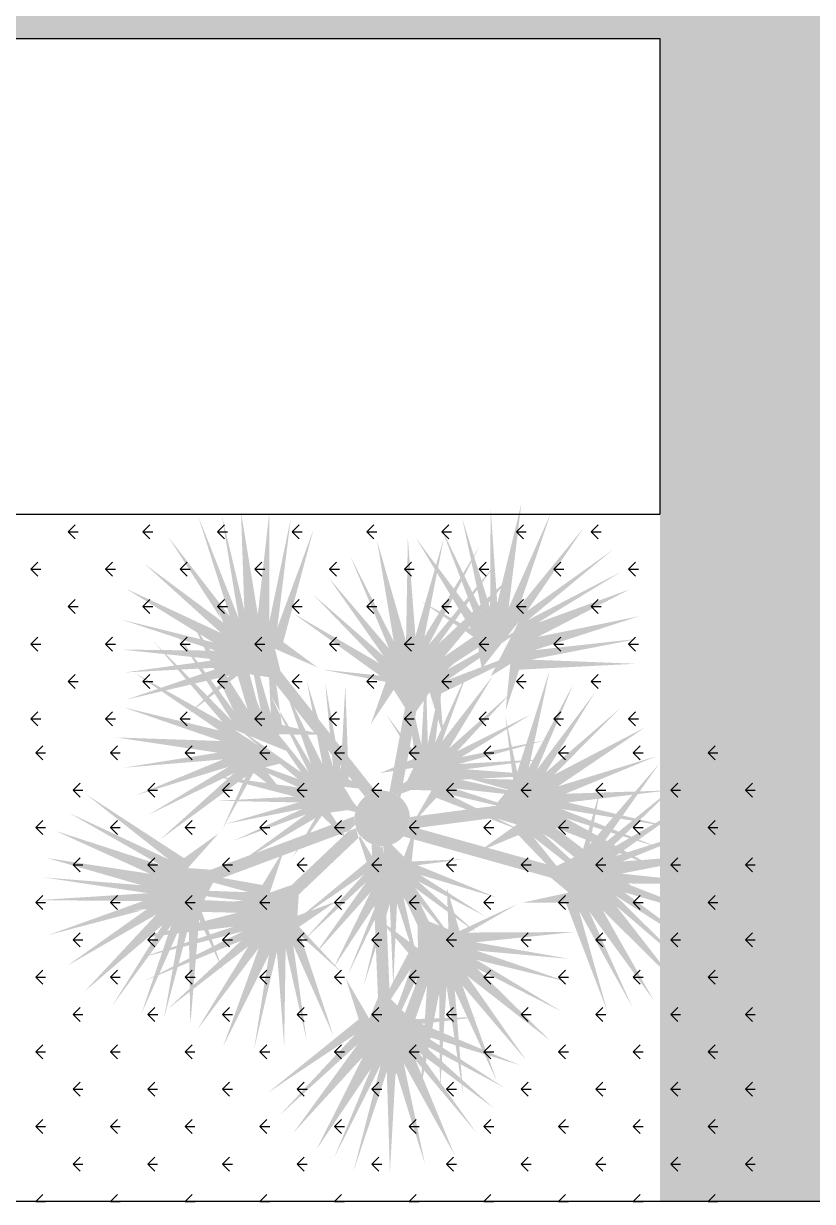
# Model space of a CAD drawing. Extents: x -165 to 197, y 154 to 653.
# Drawn here: x 100.269 to 101.762, y 476.927 to 479.155 of the extents above; entities that cross this region are included whole.
import ezdxf

# ---------------------------------------------------------------- set-up
doc = ezdxf.new("R2010")
doc.units = 0
doc.header["$MEASUREMENT"] = 0
doc.layers.get('0').update_dxf_attribs({"linetype": 'CONTINUOUS'})
doc.layers.add('0_Palmeiras', color=7, linetype='CONTINUOUS')
doc.layers.add('AIT-VEGETAÇÃO 25', color=92, linetype='CONTINUOUS')
doc.layers.add('FININHA', color=251, linetype='CONTINUOUS', lineweight=25)

# ---------------------------------------------------------------- blocks, each defined once
blk = doc.blocks.new('washingtônia')
h = blk.add_hatch(color=62)
h.dxf.hatch_style = 1
h.set_gradient(color1=(130, 186, 18), color2=(32, 46, 5), rotation=180, one_color=1, tint=0.1, name='INVHEMISPHERICAL')
h.paths.add_polyline_path([(1181.4477, 233.8642), (1181.278, 233.7002), (1181.2709, 233.657), (1181.3345, 233.7327), (1181.3771, 233.5377), (1181.3786, 233.7211), (1181.8456, 233.8996), (1181.4129, 233.7777), (1181.8257, 234.0061), (1181.4151, 233.8209), (1181.7966, 234.0979), (1181.4105, 233.879), (1181.7224, 234.1946), (1181.3922, 233.937), (1181.6655, 234.2564), (1181.3482, 233.9348), (1181.6022, 234.3353), (1181.3333, 233.9716), (1181.4541, 234.3863), (1181.3038, 233.9997), (1181.325, 234.0274), (1181.1062, 233.6625), (1181.1822, 233.7568), (1181.1906, 233.7404), (1181.2865, 233.8444), (1181.3129, 233.9152), (1181.3046, 233.8641), (1181.3877, 233.9543), (1181.3013, 233.8435), (1181.2831, 233.7317)])
h.paths.add_polyline_path([(1181.2723, 233.8064), (1181.2026, 233.7171), (1181.2208, 233.6816), (1181.2278, 233.6872)], flags=17)
h.paths.add_polyline_path([(1181.2954, 233.9886), (1181.3, 234.3993), (1181.2532, 233.959), (1181.1672, 234.4019), (1181.1951, 234.0445), (1181.2188, 234.0872), (1181.1959, 234.0294), (1181.201, 233.9627), (1181.1851, 234.0021), (1181.1692, 233.962), (1181.1781, 233.9342), (1181.1653, 233.9522), (1181.1488, 233.9104), (1181.1526, 233.9038), (1181.1481, 233.9086), (1181.1177, 233.8319), (1181.1283, 233.8227), (1181.1151, 233.8253), (1181.1077, 233.8064), (1181.1474, 233.795)])
h.paths.add_polyline_path([(1181.1399, 234.1142), (1181.1303, 234.0839), (1181.162, 233.9847), (1181.1794, 234.0162)], flags=17)
h.paths.add_polyline_path([(1181.1124, 234.0269), (1181.1015, 233.9923), (1181.1345, 233.9351), (1181.1534, 233.9691)])
h.paths.add_polyline_path([(1181.0931, 233.9658), (1181.0834, 233.9351), (1181.1137, 233.8975), (1181.1302, 233.9272)])
h.paths.add_polyline_path([(1181.0767, 233.9138), (1181.0652, 233.8772), (1181.0904, 233.8554), (1181.1098, 233.8905)])
h.paths.add_polyline_path([(1181.0778, 233.8326), (1181.0527, 233.8376), (1181.0483, 233.8235), (1181.0694, 233.8174)])
h.paths.add_polyline_path([(1181.0316, 233.8417), (1181.0003, 233.8478), (1180.9987, 233.8378), (1181.0269, 233.8297)])
h.paths.add_polyline_path([(1180.9775, 233.8523), (1180.9325, 233.8612), (1180.933, 233.8567), (1180.9756, 233.8444)])
h.paths.add_polyline_path([(1180.9062, 233.8663), (1180.8855, 233.8704), (1180.9062, 233.8644)])
h.paths.add_polyline_path([(1180.9123, 234.0296), (1180.915, 234.0067), (1180.9974, 233.9357), (1181.0043, 233.9648)])
h.paths.add_polyline_path([(1181.0179, 233.9552), (1181.0126, 233.9225), (1181.0506, 233.8897), (1181.0637, 233.923)])
h.paths.add_polyline_path([(1181.0304, 234.0312), (1181.0262, 234.0058), (1181.0734, 233.9474), (1181.0843, 233.975)])
h.paths.add_polyline_path([(1181.0452, 234.1216), (1181.0412, 234.0967), (1181.0953, 234.003), (1181.1075, 234.0338)])
h.paths.add_polyline_path([(1180.9453, 234.2626), (1181.0373, 234.1034), (1181.0426, 234.1254)])
h.paths.add_polyline_path([(1180.8746, 234.1935), (1181.0168, 234.0174), (1181.0222, 234.0397)])
h.paths.add_polyline_path([(1180.7827, 234.1208), (1180.9013, 234.0185), (1180.9007, 234.0377)])
h = blk.add_hatch(color=62)
h.dxf.hatch_style = 1
h.paths.add_polyline_path([(1181.0476, 234.3428), (1181.1289, 234.0881), (1181.1396, 234.115)])
h = blk.add_hatch(color=72)
h.dxf.hatch_style = 1
h.set_gradient(color1=(103, 225, 51), color2=(16, 40, 6), one_color=1, tint=0.09, name='HEMISPHERICAL')
h.paths.add_polyline_path([(1180.9516, 233.6697), (1180.984, 233.538), (1181.0002, 233.5881), (1180.9863, 233.5288), (1181.0134, 233.4187), (1181.0177, 233.4274), (1181.043, 233.5103), (1181.0524, 233.497), (1181.0748, 233.5421), (1181.0555, 233.4926), (1181.1586, 233.3476), (1181.0881, 233.5169), (1181.4477, 233.8642), (1181.0974, 233.5823), (1181.3877, 233.9543), (1181.0825, 233.623), (1181.325, 234.0274), (1181.0555, 233.6747), (1181.2188, 234.0872), (1181.0159, 233.7209), (1181.1399, 234.1142), (1181.1396, 234.115), (1180.9763, 233.7016), (1181.0531, 234.1696), (1180.9482, 233.7296), (1180.8969, 234.1585), (1180.9108, 233.7202), (1180.75, 234.11), (1180.8795, 233.6867), (1180.6268, 234.0604), (1180.83, 233.6696), (1180.5399, 233.9591), (1180.8201, 233.6344), (1180.4772, 233.8453), (1180.8085, 233.5964), (1180.7648, 233.6151), (1180.7695, 233.5785), (1180.8009, 233.5618), (1180.7708, 233.5682), (1180.7762, 233.5256), (1180.8179, 233.5123), (1180.7789, 233.504), (1180.7812, 233.4862), (1180.8209, 233.4911), (1180.8311, 233.6286), (1180.8385, 233.4933), (1180.8504, 233.4947), (1180.8464, 233.3502), (1180.8484, 233.3136), (1180.8933, 233.4728), (1180.8958, 233.4707), (1180.9294, 233.6205), (1180.9116, 233.4576), (1180.9482, 233.4272), (1180.9608, 233.4662)])
h.paths.add_polyline_path([(1180.4393, 233.754), (1180.6832, 233.6243), (1180.6815, 233.633), (1180.684, 233.6239), (1180.7658, 233.5804), (1180.7639, 233.6155)])
h.paths.add_polyline_path([(1180.698, 233.5506), (1180.691, 233.5853), (1180.3832, 233.6511)])
h.paths.add_polyline_path([(1180.6949, 233.5844), (1180.7048, 233.5484), (1180.7687, 233.528), (1180.7664, 233.5691)], flags=17)
h.paths.add_polyline_path([(1180.7126, 233.4778), (1180.7102, 233.4895), (1180.6314, 233.4727), (1180.6342, 233.4681)], flags=17)
h.paths.add_polyline_path([(1180.7711, 233.485), (1180.7702, 233.5022), (1180.7205, 233.4916), (1180.7239, 233.4792)], flags=17)
h.paths.add_polyline_path([(1180.5759, 233.461), (1180.623, 233.4668), (1180.6211, 233.4706)], flags=17)
h = blk.add_hatch(color=62)
h.dxf.hatch_style = 1
h.set_gradient(color1=(130, 186, 18), color2=(10, 14, 1), rotation=90, centered=1, one_color=1, tint=0.03, name='CURVED')
h.paths.add_polyline_path([(1180.2648, 233.631), (1180.3682, 233.4189), (1180.4072, 233.3989), (1180.3549, 233.4827), (1180.4948, 233.4688), (1180.4789, 233.4866), (1180.4985, 233.4684), (1180.5535, 233.463), (1180.3795, 233.5211), (1180.354, 234.0204), (1180.3363, 233.5711), (1180.2466, 234.0344), (1180.2958, 233.5866), (1180.1503, 234.0351), (1180.2392, 233.6002), (1180.0354, 233.9943), (1180.1783, 233.6007), (1179.959, 233.9594), (1180.1668, 233.5582), (1179.8645, 233.9235), (1180.1273, 233.5554), (1179.7702, 233.7984), (1180.0914, 233.536), (1180.0716, 233.5647), (1180.351, 233.2439), (1180.2848, 233.3453), (1180.3031, 233.3482), (1180.2338, 233.4715), (1180.1746, 233.5185), (1180.2207, 233.4948), (1180.1605, 233.6018), (1180.2392, 233.4853), (1180.3399, 233.4335)])
h = blk.add_hatch(color=62)
h.dxf.hatch_style = 1
h.set_gradient(color1=(130, 186, 18), color2=(10, 14, 1), centered=1, one_color=1, tint=0.03, name='CURVED')
edge = h.paths.add_edge_path()
edge.add_ellipse((1181.0167, 232.9335), major_axis=(-0.0842, 0.0842), ratio=1, start_angle=274.5123, end_angle=292.1873, ccw=False)
edge.add_line((1181.094, 233.024), (1181.1028, 233.0554))
edge.add_line((1181.1028, 233.0554), (1181.0592, 233.0715))
edge.add_line((1181.0592, 233.0715), (1181.0629, 233.0432))
h.paths.add_polyline_path([(1181.0579, 233.0813), (1181.0587, 233.075), (1181.1068, 233.0699), (1181.2709, 233.657), (1181.278, 233.7002), (1181.2129, 233.6374), (1181.1427, 233.3857), (1181.1586, 233.3476), (1181.1396, 233.3743)])
h.paths.add_polyline_path([(1181.2831, 233.7317), (1181.3013, 233.8435), (1181.2723, 233.8064), (1181.2278, 233.6872)])
h.paths.add_polyline_path([(1181.3129, 233.9152), (1181.2865, 233.8444), (1181.3046, 233.8641)])
h = blk.add_hatch(color=72)
h.dxf.hatch_style = 1
h.set_gradient(color1=(103, 225, 51), color2=(16, 40, 6), centered=1, one_color=1, tint=0.09, name='CURVED')
h.paths.add_polyline_path([(1181.7322, 233.2773), (1182.0532, 233.5507), (1181.6906, 233.2968), (1181.968, 233.6526), (1181.6591, 233.3386), (1181.8448, 233.7039), (1181.6225, 233.3371), (1181.7172, 233.7284), (1181.5829, 233.3363), (1181.6186, 233.7362), (1181.5475, 233.3329), (1181.5034, 233.7577), (1181.5056, 233.3368), (1181.5073, 233.3388), (1181.5056, 233.3364), (1181.5058, 233.3014), (1181.4944, 233.3211), (1181.4813, 233.3031), (1181.4991, 233.2651), (1181.4413, 233.2481), (1181.4169, 233.2146), (1181.4915, 233.2175), (1181.4843, 233.1996), (1181.5952, 233.2811), (1181.4762, 233.1791), (1181.4579, 233.1332), (1181.6967, 233.223), (1181.6584, 233.1992), (1181.6714, 233.2047), (1181.6231, 233.1772), (1181.4745, 233.085), (1181.5734, 233.0868), (1181.5613, 233.0705), (1181.7037, 233.1022), (1181.5471, 233.0514), (1181.5025, 232.9913), (1181.5285, 232.9901), (1181.5936, 233.0459), (1181.7146, 232.9816), (1181.7335, 232.9807), (1181.7175, 232.98), (1182.035, 232.8112), (1181.6587, 233.0573), (1182.1022, 232.8961), (1181.6928, 233.084), (1182.1523, 232.9784), (1181.7336, 233.1256), (1182.1764, 233.0979), (1181.7653, 233.1776), (1182.1777, 233.1812), (1182.1783, 233.1818), (1181.7347, 233.2093), (1182.2036, 233.2809), (1181.7527, 233.2446), (1182.1447, 233.426)])
h.paths.add_polyline_path([(1181.3821, 233.5158), (1181.4794, 233.3072), (1181.4933, 233.3229)])
h.paths.add_polyline_path([(1181.4226, 233.2426), (1181.3568, 233.2232), (1181.3509, 233.212), (1181.3972, 233.2138)])
h.paths.add_polyline_path([(1181.3355, 233.217), (1181.3138, 233.2106), (1181.3319, 233.2113)])
h.paths.add_polyline_path([(1181.5066, 232.9713), (1181.487, 232.9705), (1181.474, 232.9529), (1181.4857, 232.9534)], flags=17)
h.paths.add_polyline_path([(1181.4857, 232.9534), (1181.474, 232.9529), (1181.4646, 232.9404), (1181.4689, 232.939)], flags=17)
h = blk.add_hatch(color=62)
h.dxf.hatch_style = 1
h.set_gradient(color1=(130, 186, 18), color2=(10, 14, 1), rotation=90, centered=1, one_color=1, tint=0.03, name='CURVED')
h.paths.add_polyline_path([(1180.0993, 233.5245), (1179.7102, 233.6559), (1180.1145, 233.4754), (1179.6667, 233.5304), (1180.0157, 233.4459), (1179.9819, 233.4822), (1180.0298, 233.4425), (1180.0948, 233.4268), (1180.0524, 233.4239), (1180.0857, 233.3964), (1180.1149, 233.3962), (1180.0938, 233.3896), (1180.1284, 233.361), (1180.1359, 233.3626), (1180.13, 233.3597), (1180.1935, 233.3072), (1180.2055, 233.3144), (1180.199, 233.3027), (1180.2146, 233.2897), (1180.2378, 233.324)])
h.paths.add_polyline_path([(1180.2655, 233.4463), (1180.3289, 233.3524), (1180.3683, 233.3588), (1180.3651, 233.3672)])
h.paths.add_polyline_path([(1180.0373, 233.4228), (1179.9319, 233.4155), (1179.9578, 233.397), (1180.0619, 233.3965)], flags=17)
h.paths.add_polyline_path([(1179.931, 233.4154), (1179.6859, 233.3984), (1179.9533, 233.397)], flags=17)
h.paths.add_polyline_path([(1179.9983, 233.3599), (1179.8955, 233.3278), (1179.918, 233.3162), (1180.0239, 233.3387)], flags=17)
h.paths.add_polyline_path([(1180.074, 233.3835), (1180.0063, 233.3624), (1180.0359, 233.3413), (1180.1005, 233.3551)], flags=17)
h.paths.add_polyline_path([(1179.9105, 233.3146), (1179.8911, 233.3264), (1179.7306, 233.2763)])
h.paths.add_polyline_path([(1179.9859, 233.2686), (1179.9663, 233.2805), (1179.7745, 233.1877)])
h.paths.add_polyline_path([(1180.0699, 233.3007), (1180.0471, 233.3196), (1179.977, 233.2857), (1179.9998, 233.2739)])
h.paths.add_polyline_path([(1180.1298, 233.3237), (1180.1067, 233.3485), (1180.0585, 233.3252), (1180.0848, 233.3064)], flags=17)
h.paths.add_polyline_path([(1180.1353, 233.3178), (1180.1029, 233.2935), (1180.1342, 233.2712), (1180.1627, 233.2885)])
h.paths.add_polyline_path([(1180.1178, 233.2612), (1180.0902, 233.284), (1180.0454, 233.2504), (1180.0748, 233.2352)])
h.paths.add_polyline_path([(1180.0576, 233.2248), (1180.032, 233.2404), (1179.942, 233.1729), (1179.9647, 233.1684)])
h.paths.add_polyline_path([(1179.9492, 233.159), (1179.9307, 233.1644), (1179.8152, 233.0779)])
h.paths.add_polyline_path([(1180.0972, 233.1161), (1180.0954, 233.1166), (1180.0851, 233.0982)])
h.paths.add_polyline_path([(1180.1377, 233.1759), (1180.1307, 233.1801), (1180.1084, 233.14), (1180.1128, 233.1392)])
h.paths.add_polyline_path([(1180.1676, 233.2201), (1180.1576, 233.2283), (1180.1421, 233.2004), (1180.1511, 233.1958)])
h.paths.add_polyline_path([(1180.1923, 233.2567), (1180.1805, 233.2694), (1180.1685, 233.2467), (1180.1801, 233.2384)])
h = blk.add_hatch(color=72)
h.dxf.hatch_style = 1
h.set_gradient(color1=(103, 225, 51), color2=(16, 40, 6), rotation=90, one_color=1, tint=0.09, name='CURVED')
h.paths.add_polyline_path([(1180.258, 233.0357), (1179.8245, 232.9109), (1180.259, 232.9833), (1179.8939, 232.7969), (1180.2894, 232.9631), (1179.9829, 232.7021), (1180.3219, 232.9404), (1180.058, 232.6379), (1180.3525, 232.9224), (1180.1429, 232.5604), (1180.1437, 232.5601), (1180.4048, 232.9233), (1180.3788, 232.6772), (1180.4316, 232.9488), (1180.6135, 232.884), (1180.4657, 232.9828), (1180.5425, 233.0312), (1180.5024, 233.0423), (1180.3648, 233.0253), (1180.4745, 233.05), (1180.2964, 233.099), (1180.5573, 233.0801), (1180.5118, 233.1119), (1180.3711, 233.1199), (1180.4953, 233.1234), (1180.4763, 233.1367), (1180.5515, 233.1603), (1180.3681, 233.1998), (1180.4817, 233.1861), (1180.4377, 233.2764), (1180.3916, 233.2974), (1180.4246, 233.2107), (1180.1605, 233.6018), (1180.3813, 233.2092), (1180.0716, 233.5647), (1180.3238, 233.1995), (1179.9819, 233.4822), (1180.2676, 233.176), (1180.0063, 233.3624), (1179.9983, 233.3599), (1180.2737, 233.1324), (1179.8524, 233.3501), (1180.2384, 233.1144), (1179.8147, 233.198), (1180.2358, 233.0759), (1179.8154, 233.0434)])
h.paths.add_polyline_path([(1180.391, 233.299), (1180.4345, 233.283), (1180.2648, 233.631)])
h.paths.add_polyline_path([(1180.6352, 233.1865), (1180.6215, 233.1927), (1180.505, 233.1833), (1180.5918, 233.1729)])
h = blk.add_hatch(color=72)
h.dxf.hatch_style = 1
h.set_gradient(color1=(81, 200, 30), color2=(16, 40, 6), rotation=45, centered=1, one_color=1, tint=0.09, name='CURVED')
h.paths.add_polyline_path([(1180.8251, 233.1414), (1180.8944, 233.0576), (1180.8972, 233.1451), (1181.0372, 233.0647), (1180.9281, 233.1653), (1181.0748, 233.5421), (1180.9128, 233.2165), (1181.0002, 233.5881), (1180.8881, 233.2414), (1180.9294, 233.6205), (1180.8508, 233.2702), (1180.8311, 233.6286), (1180.806, 233.2907), (1180.7648, 233.6151), (1180.7639, 233.6155), (1180.7834, 233.2631), (1180.684, 233.6239), (1180.6832, 233.6243), (1180.7533, 233.2742), (1180.5704, 233.572), (1180.729, 233.2547), (1180.4789, 233.4866), (1180.7173, 233.2194), (1180.4052, 233.4085), (1180.6867, 233.1901), (1180.3756, 233.3047), (1180.6914, 233.1609), (1180.3681, 233.1998), (1180.6958, 233.1291), (1180.3711, 233.1199), (1180.7018, 233.101), (1180.3648, 233.0253), (1180.7311, 233.0705), (1180.5707, 232.9508), (1180.7609, 233.0686), (1180.8223, 232.9249), (1180.7999, 233.0669), (1180.8557, 233.0404)])
h = blk.add_hatch(color=62)
h.dxf.hatch_style = 1
h.set_gradient(color1=(130, 186, 18), color2=(10, 14, 1), centered=1, one_color=1, tint=0.03, name='CURVED')
edge = h.paths.add_edge_path()
edge.add_line((1181.0054, 233.094), (1181.0372, 233.0647))
edge.add_line((1181.0372, 233.0647), (1181.0069, 233.0821))
edge.add_line((1181.0069, 233.0821), (1181.0108, 233.0524))
edge.add_ellipse((1181.0167, 232.9335), major_axis=(-0.0842, 0.0842), ratio=1, start_angle=299.4291, end_angle=317.8279, ccw=False)
edge.add_line((1181.0487, 233.0482), (1181.0555, 233.0728))
edge.add_line((1181.0555, 233.0728), (1181.0458, 233.0764))
edge.add_line((1181.0458, 233.0764), (1181.0562, 233.0753))
edge.add_line((1181.0562, 233.0753), (1181.0579, 233.0813))
edge.add_line((1181.0579, 233.0813), (1181.017, 233.3937))
edge.add_line((1181.017, 233.3937), (1180.9788, 233.2956))
edge.add_line((1180.9788, 233.2956), (1181.0054, 233.094))
h.paths.add_polyline_path([(1180.9631, 233.4147), (1180.9732, 233.338), (1181.0134, 233.4187), (1180.9863, 233.5288), (1180.9625, 233.428)])
h.paths.add_polyline_path([(1180.9516, 233.6697), (1180.9608, 233.4662), (1180.984, 233.538)])
h = blk.add_hatch(color=62)
h.dxf.hatch_style = 1
h.set_gradient(color1=(130, 186, 18), color2=(10, 14, 1), rotation=90, one_color=1, tint=0.03, name='INVHEMISPHERICAL')
h.paths.add_polyline_path([(1182.1777, 233.1812), (1182.1459, 233.181), (1182.0613, 233.1202), (1182.0967, 233.1133)])
h.paths.add_polyline_path([(1182.3666, 233.3396), (1182.1495, 233.1836), (1182.1783, 233.1818)])
h.paths.add_polyline_path([(1182.0862, 233.1804), (1182.0499, 233.1801), (1182.0057, 233.131), (1182.0439, 233.1236)])
h.paths.add_polyline_path([(1182.1555, 233.2735), (1182.1306, 233.2697), (1182.0581, 233.1892), (1182.0912, 233.1872)])
h.paths.add_polyline_path([(1182.2587, 233.4121), (1182.1357, 233.2754), (1182.1583, 233.2772)])
h.paths.add_polyline_path([(1182.0221, 233.1799), (1181.9899, 233.1796), (1181.9635, 233.1391), (1181.9969, 233.1327)])
h.paths.add_polyline_path([(1182.0649, 233.2597), (1182.0395, 233.2558), (1181.9986, 233.1929), (1182.0281, 233.1911)])
h.paths.add_polyline_path([(1182.1711, 233.458), (1182.0477, 233.2683), (1182.0705, 233.2702)])
h.paths.add_polyline_path([(1181.9676, 233.1794), (1181.9292, 233.179), (1181.9163, 233.1483), (1181.9557, 233.1407)])
h.paths.add_polyline_path([(1181.9888, 233.2481), (1181.9561, 233.2431), (1181.9366, 233.1968), (1181.9723, 233.1945)])
h.paths.add_polyline_path([(1182.0269, 233.3715), (1182.0059, 233.3618), (1181.9639, 233.2616), (1181.9937, 233.264)])
h.paths.add_polyline_path([(1182.0736, 233.5229), (1182.013, 233.3785), (1182.0311, 233.3851)])
h.paths.add_polyline_path([(1181.8672, 233.3478), (1181.8679, 233.3262), (1181.8697, 233.3269)])
h.paths.add_polyline_path([(1181.8729, 233.3003), (1181.8689, 233.2984), (1181.8704, 233.2541), (1181.8784, 233.2547)])
h.paths.add_polyline_path([(1181.8814, 233.2317), (1181.8712, 233.2301), (1181.8725, 233.2007), (1181.8852, 233.1999)])
h.paths.add_polyline_path([(1181.8878, 233.1787), (1181.8729, 233.1785), (1181.8737, 233.1566), (1181.8908, 233.1532)])
h = blk.add_hatch(color=72)
h.dxf.hatch_style = 1
h.set_gradient(color1=(81, 200, 30), color2=(16, 40, 6), rotation=90, one_color=1, tint=0.09, name='INVHEMISPHERICAL')
edge = h.paths.add_edge_path()
edge.add_line((1181.3307, 232.9668), (1181.1357, 232.9343))
edge.add_ellipse((1181.0167, 232.9335), major_axis=(-0.0842, 0.0842), ratio=1, start_angle=223.0543, end_angle=225.3644, ccw=False)
edge.add_line((1181.1357, 232.9295), (1181.2016, 232.9036))
edge.add_line((1181.2016, 232.9036), (1181.0933, 232.8387))
edge.add_line((1181.0933, 232.8387), (1181.0992, 232.8325))
edge.add_line((1181.0992, 232.8325), (1181.2041, 232.8668))
edge.add_line((1181.2041, 232.8668), (1181.4208, 232.6042))
edge.add_line((1181.4208, 232.6042), (1181.4126, 232.6264))
edge.add_line((1181.4126, 232.6264), (1181.2563, 232.8552))
edge.add_line((1181.2563, 232.8552), (1181.5203, 232.6138))
edge.add_line((1181.5203, 232.6138), (1181.5217, 232.6151))
edge.add_line((1181.5217, 232.6151), (1181.29, 232.8646))
edge.add_line((1181.29, 232.8646), (1181.5734, 232.6632))
edge.add_line((1181.5734, 232.6632), (1181.5761, 232.6658))
edge.add_line((1181.5761, 232.6658), (1181.3334, 232.8831))
edge.add_line((1181.3334, 232.8831), (1181.6497, 232.7285))
edge.add_line((1181.6497, 232.7285), (1181.6503, 232.7292))
edge.add_line((1181.6503, 232.7292), (1181.3731, 232.9122))
edge.add_line((1181.3731, 232.9122), (1181.6885, 232.7851))
edge.add_line((1181.6885, 232.7851), (1181.36, 232.9453))
edge.add_line((1181.36, 232.9453), (1181.7327, 232.854))
edge.add_line((1181.7327, 232.854), (1181.3844, 232.9662))
edge.add_line((1181.3844, 232.9662), (1181.7335, 232.9807))
edge.add_line((1181.7335, 232.9807), (1181.3792, 232.997))
edge.add_line((1181.3792, 232.997), (1181.7037, 233.1022))
edge.add_line((1181.7037, 233.1022), (1181.3541, 233.0244))
edge.add_line((1181.3541, 233.0244), (1181.6714, 233.2047))
edge.add_line((1181.6714, 233.2047), (1181.3434, 233.0654))
edge.add_line((1181.3434, 233.0654), (1181.5952, 233.2811))
edge.add_line((1181.5952, 233.2811), (1181.3157, 233.0756))
edge.add_line((1181.3157, 233.0756), (1181.5056, 233.3364))
edge.add_line((1181.5056, 233.3364), (1181.5056, 233.3368))
edge.add_line((1181.5056, 233.3368), (1181.2858, 233.0873))
edge.add_line((1181.2858, 233.0873), (1181.4361, 233.3752))
edge.add_line((1181.4361, 233.3752), (1181.2583, 233.0956))
edge.add_line((1181.2583, 233.0956), (1181.3566, 233.4268))
edge.add_line((1181.3566, 233.4268), (1181.2173, 233.085))
edge.add_line((1181.2173, 233.085), (1181.1912, 233.2834))
edge.add_line((1181.1912, 233.2834), (1181.2011, 233.0599))
edge.add_line((1181.2011, 233.0599), (1181.0458, 233.0764))
edge.add_line((1181.0458, 233.0764), (1181.1807, 233.0267))
edge.add_line((1181.1807, 233.0267), (1181.1288, 232.9737))
edge.add_ellipse((1181.0167, 232.9335), major_axis=(-0.0842, 0.0842), ratio=1, start_angle=227.4294, end_angle=244.7189)
edge.add_line((1181.1288, 232.9737), (1181.3307, 232.9668))
h = blk.add_hatch(color=64)
h.dxf.hatch_style = 1
h.set_gradient(color1=(118, 171, 38), color2=(12, 17, 4), rotation=90, one_color=1, tint=0.04, name='CURVED')
h.paths.add_polyline_path([(1179.9983, 233.3599), (1180.0063, 233.3624), (1179.932, 233.4155), (1179.9311, 233.4154), (1179.9533, 233.397)])
h = blk.add_hatch(color=62)
h.dxf.hatch_style = 1
h.set_gradient(color1=(130, 186, 18), color2=(10, 14, 1), rotation=90, one_color=1, tint=0.03, name='INVHEMISPHERICAL')
h.paths.add_polyline_path([(1181.4579, 233.1332), (1181.3782, 233.0952), (1181.3434, 233.0654), (1181.6584, 233.1992), (1181.6967, 233.223)])
h.paths.add_polyline_path([(1181.4745, 233.085), (1181.6231, 233.1772), (1181.3895, 233.0445)])
h = blk.add_hatch(color=62)
h.dxf.hatch_style = 1
h.set_gradient(color1=(130, 186, 18), color2=(10, 14, 1), rotation=90, one_color=1, tint=0.03, name='INVHEMISPHERICAL')
h.paths.add_polyline_path([(1182.1065, 232.9945), (1182.4983, 233.117), (1182.0652, 233.0255), (1182.4598, 233.2442), (1182.1278, 233.1073), (1182.1764, 233.0979), (1182.1143, 233.1018), (1182.0525, 233.0763), (1182.0851, 233.1036), (1182.042, 233.1063), (1182.0183, 233.0892), (1182.0315, 233.107), (1181.9866, 233.1098), (1181.9815, 233.1041), (1181.9846, 233.1099), (1181.9023, 233.115), (1181.8969, 233.1022), (1181.8953, 233.1155), (1181.875, 233.1168), (1181.8765, 233.0754)])
h = blk.add_hatch(color=62)
h.dxf.hatch_style = 1
h.set_gradient(color1=(130, 186, 18), color2=(10, 14, 1), rotation=45, centered=1, one_color=1, tint=0.03, name='CURVED')
edge = h.paths.add_edge_path()
edge.add_ellipse((1181.0167, 232.9335), major_axis=(-0.0842, 0.0842), ratio=1, start_angle=371.8238, end_angle=388.2502, ccw=False)
edge.add_line((1180.9171, 232.9986), (1180.9166, 233))
edge.add_line((1180.9166, 233), (1180.8889, 233.0183))
edge.add_line((1180.8889, 233.0183), (1180.8674, 233.0223))
edge.add_line((1180.8674, 233.0223), (1180.9027, 232.9678))
h.paths.add_polyline_path([(1180.9166, 233), (1180.9111, 233.0142), (1180.8889, 233.0183)], flags=17)
h.paths.add_polyline_path([(1180.8889, 233.0183), (1180.8557, 233.0404), (1180.8674, 233.0223)], flags=17)
h.paths.add_polyline_path([(1180.8889, 233.0183), (1180.9111, 233.0142), (1180.8944, 233.0576), (1180.8251, 233.1414), (1180.8557, 233.0404)])
h = blk.add_hatch(color=62)
h.dxf.hatch_style = 1
h.set_gradient(color1=(130, 186, 18), color2=(10, 14, 1), rotation=45, centered=1, one_color=1, tint=0.03, name='CURVED')
h.paths.add_polyline_path([(1180.2964, 233.099), (1180.4745, 233.05), (1180.5852, 233.0749), (1180.5573, 233.0801)])
h.paths.add_polyline_path([(1180.5024, 233.0423), (1180.5425, 233.0312), (1180.6514, 233.0111), (1180.7067, 233.0522), (1180.6575, 233.0614)])
h.paths.add_polyline_path([(1180.797, 232.9841), (1180.7732, 233.0399), (1180.7281, 233.0483), (1180.6642, 233.0087)])
edge = h.paths.add_edge_path()
edge.add_ellipse((1181.0167, 232.9335), major_axis=(-0.0842, 0.0842), ratio=1, start_angle=388.2502, end_angle=389.8285, ccw=False)
edge.add_line((1180.9027, 232.9678), (1180.8674, 233.0223))
edge.add_line((1180.8674, 233.0223), (1180.8051, 233.0339))
edge.add_line((1180.8051, 233.0339), (1180.8134, 232.981))
edge.add_line((1180.8134, 232.981), (1180.9018, 232.9647))
edge = h.paths.add_edge_path()
edge.add_line((1180.9266, 233.0113), (1180.9111, 233.0142))
edge.add_line((1180.9111, 233.0142), (1180.9166, 233))
edge.add_line((1180.9166, 233), (1180.9175, 232.9993))
edge.add_ellipse((1181.0167, 232.9335), major_axis=(-0.0842, 0.0842), ratio=1, start_angle=364.1876, end_angle=371.4292, ccw=False)
h = blk.add_hatch(color=62)
h.dxf.hatch_style = 1
h.set_gradient(color1=(130, 186, 18), color2=(10, 14, 1), rotation=90, one_color=1, tint=0.03, name='INVHEMISPHERICAL')
h.paths.add_polyline_path([(1181.9701, 232.9441), (1181.8582, 232.9268), (1182.035, 232.8112), (1181.8267, 232.922), (1181.7834, 232.9153), (1181.875, 232.8782), (1181.7027, 232.7774), (1181.8776, 232.8327), (1182.1917, 232.4437), (1181.942, 232.8176), (1182.2868, 232.4955), (1181.9838, 232.8288), (1182.3652, 232.5516), (1182.0377, 232.8511), (1182.4342, 232.6521), (1182.0872, 232.8865), (1182.4754, 232.7252), (1182.0715, 232.9277), (1182.5309, 232.8098), (1182.1019, 232.9532), (1182.5336, 232.9664), (1182.1194, 232.9899), (1182.1523, 232.9784), (1181.7377, 233.0737), (1181.8509, 233.0306), (1181.8378, 233.0174), (1181.9664, 232.9584), (1182.0419, 232.9552), (1181.9907, 232.9473), (1182.1022, 232.8961)])
h = blk.add_hatch(color=29)
h.dxf.hatch_style = 1
h.set_gradient(color1=(93, 51, 25), color2=(16, 9, 4), rotation=90, one_color=1, tint=0.04, name='CURVED')
h.paths.add_polyline_path([(1180.9018, 232.9647), (1180.902, 232.9646), (1180.8981, 232.9434), (1180.898, 232.925, 0.964781), (1181.1357, 232.9335, 0.875653)])
h.paths.add_polyline_path([(1181.1049, 232.9335, -1), (1180.9286, 232.9335, -1)], flags=16)
h = blk.add_hatch(color=29)
h.dxf.hatch_style = 1
h.set_gradient(color1=(93, 51, 25), color2=(16, 9, 4), rotation=90, one_color=1, tint=0.04, name='INVCURVED')
h.paths.add_polyline_path([(1180.9286, 232.9335, 1), (1181.1049, 232.9335, 1)])
h = blk.add_hatch(color=62)
h.dxf.hatch_style = 1
h.set_gradient(color1=(130, 186, 18), color2=(10, 14, 1), rotation=90, one_color=1, tint=0.03, name='INVHEMISPHERICAL')
edge = h.paths.add_edge_path()
edge.add_line((1181.3307, 232.9668), (1181.1288, 232.9737))
edge.add_ellipse((1181.0167, 232.9335), major_axis=(-0.0842, 0.0842), ratio=1, start_angle=227.4294, end_angle=244.7189, ccw=False)
edge.add_line((1181.1356, 232.9385), (1181.1702, 232.94))
edge.add_line((1181.1702, 232.94), (1181.3307, 232.9668))
h = blk.add_hatch(color=62)
h.dxf.hatch_style = 1
h.set_gradient(color1=(130, 186, 18), color2=(10, 14, 1), rotation=90, one_color=1, tint=0.03, name='INVHEMISPHERICAL')
h.paths.add_polyline_path([(1181.9259, 232.9602), (1181.8194, 232.9989), (1181.7913, 232.9706), (1181.7988, 232.9657)])
h = blk.add_hatch(color=72)
h.dxf.hatch_style = 1
h.set_gradient(color1=(81, 200, 30), color2=(16, 40, 6), centered=1, one_color=1, tint=0.09, name='INVHEMISPHERICAL')
edge = h.paths.add_edge_path()
edge.add_line((1180.9497, 232.8107), (1180.8813, 232.7694))
edge.add_line((1180.8813, 232.7694), (1180.8985, 232.9195))
edge.add_ellipse((1181.0167, 232.9335), major_axis=(-0.0842, 0.0842), ratio=1, start_angle=409.1077, end_angle=411.7341, ccw=False)
edge.add_line((1180.898, 232.925), (1180.8505, 232.7898))
edge.add_line((1180.8505, 232.7898), (1180.4464, 232.7754))
edge.add_line((1180.4464, 232.7754), (1180.8095, 232.7555))
edge.add_line((1180.8095, 232.7555), (1180.4337, 232.6887))
edge.add_line((1180.4337, 232.6887), (1180.7965, 232.723))
edge.add_line((1180.7965, 232.723), (1180.432, 232.6108))
edge.add_line((1180.432, 232.6108), (1180.7848, 232.6773))
edge.add_line((1180.7848, 232.6773), (1180.4635, 232.5173))
edge.add_line((1180.4635, 232.5173), (1180.7837, 232.6281))
edge.add_line((1180.7837, 232.6281), (1180.5591, 232.4955))
edge.add_line((1180.5591, 232.4955), (1180.5766, 232.4979))
edge.add_line((1180.5766, 232.4979), (1180.8179, 232.6182))
edge.add_line((1180.8179, 232.6182), (1180.5186, 232.3782))
edge.add_line((1180.5186, 232.3782), (1180.8197, 232.5862))
edge.add_line((1180.8197, 232.5862), (1180.6186, 232.3004))
edge.add_line((1180.6186, 232.3004), (1180.8472, 232.5716))
edge.add_line((1180.8472, 232.5716), (1180.7332, 232.2502))
edge.add_line((1180.7332, 232.2502), (1180.8842, 232.5749))
edge.add_line((1180.8842, 232.5749), (1180.8342, 232.2134))
edge.add_line((1180.8342, 232.2134), (1180.9233, 232.5584))
edge.add_line((1180.9233, 232.5584), (1180.9412, 232.2273))
edge.add_line((1180.9412, 232.2273), (1180.9482, 232.5742))
edge.add_line((1180.9482, 232.5742), (1181.0405, 232.2619))
edge.add_line((1181.0405, 232.2619), (1180.9757, 232.5908))
edge.add_line((1180.9757, 232.5908), (1181.1127, 232.2963))
edge.add_line((1181.1127, 232.2963), (1180.9991, 232.6075))
edge.add_line((1180.9991, 232.6075), (1181.202, 232.3279))
edge.add_line((1181.202, 232.3279), (1181.0156, 232.6465))
edge.add_line((1181.0156, 232.6465), (1181.1889, 232.5465))
edge.add_line((1181.1889, 232.5465), (1181.0055, 232.6746))
edge.add_line((1181.0055, 232.6746), (1181.1132, 232.7878))
edge.add_line((1181.1132, 232.7878), (1180.9916, 232.711))
edge.add_line((1180.9916, 232.711), (1180.9811, 232.7845))
edge.add_line((1180.9811, 232.7845), (1180.8528, 232.6285))
edge.add_line((1180.8528, 232.6285), (1180.9497, 232.8107))
h = blk.add_hatch(color=62)
h.dxf.hatch_style = 1
h.set_gradient(color1=(130, 186, 18), color2=(10, 14, 1), rotation=90, one_color=1, tint=0.03, name='INVHEMISPHERICAL')
h.paths.add_polyline_path([(1181.7988, 232.9657), (1181.8582, 232.9268), (1181.9701, 232.9441), (1181.9259, 232.9602)])
h.paths.add_polyline_path([(1181.9664, 232.9584), (1181.9907, 232.9473), (1182.0419, 232.9552)])
h.paths.add_polyline_path([(1181.7834, 232.9153), (1181.8267, 232.922), (1181.7467, 232.9645), (1181.4857, 232.9534), (1181.4689, 232.939), (1181.57, 232.9064)])
h.paths.add_polyline_path([(1181.4314, 232.9511), (1181.4646, 232.9404), (1181.474, 232.9529)])
h.paths.add_polyline_path([(1181.36, 232.9453), (1181.4501, 232.9014), (1181.5263, 232.9046)])
h.paths.add_polyline_path([(1181.3731, 232.9122), (1181.393, 232.899), (1181.4045, 232.8995)])
edge = h.paths.add_edge_path()
edge.add_line((1181.1791, 232.8902), (1181.2016, 232.9036))
edge.add_line((1181.2016, 232.9036), (1181.1423, 232.9268))
edge.add_line((1181.1423, 232.9268), (1181.1353, 232.9235))
edge.add_ellipse((1181.0167, 232.9335), major_axis=(-0.0842, 0.0842), ratio=1, start_angle=219.1735, end_angle=220.1872, ccw=False)
edge.add_ellipse((1181.0167, 232.9335), major_axis=(-0.0842, 0.0842), ratio=1, start_angle=202.5123, end_angle=219.1735, ccw=False)
edge.add_line((1181.1267, 232.888), (1181.1791, 232.8902))
h = blk.add_hatch(color=62)
h.dxf.hatch_style = 1
h.set_gradient(color1=(130, 186, 18), color2=(10, 14, 1), centered=1, one_color=1, tint=0.03, name='INVHEMISPHERICAL')
h.paths.add_polyline_path([(1180.2631, 232.3551), (1180.2369, 232.3499), (1180.2001, 232.3134)])
h.paths.add_polyline_path([(1180.4029, 232.4478), (1180.332, 232.4443), (1180.2516, 232.3645), (1180.2969, 232.3775)])
h.paths.add_polyline_path([(1180.3858, 232.4976), (1180.3547, 232.4668), (1180.4443, 232.4793), (1180.5144, 232.5349), (1180.4635, 232.5173), (1180.5406, 232.5557), (1180.649, 232.6417), (1180.6515, 232.6522), (1180.5589, 232.6347)])
h.paths.add_polyline_path([(1180.6532, 232.7094), (1180.5901, 232.6595), (1180.7228, 232.7003), (1180.7453, 232.7181)])
h.paths.add_polyline_path([(1180.7874, 232.7515), (1180.7935, 232.7564), (1180.7177, 232.7605), (1180.6829, 232.733)])
h.paths.add_polyline_path([(1180.7502, 232.7862), (1180.8349, 232.7892), (1180.8563, 232.8062), (1180.8875, 232.895)])
edge = h.paths.add_edge_path()
edge.add_line((1180.8884, 232.8317), (1180.8966, 232.8382))
edge.add_line((1180.8966, 232.8382), (1180.9149, 232.8719))
edge.add_ellipse((1181.0167, 232.9335), major_axis=(-0.0842, 0.0842), ratio=1, start_angle=418.5135, end_angle=436.1885, ccw=False)
edge.add_line((1180.901, 232.9057), (1180.8965, 232.9021))
edge.add_line((1180.8965, 232.9021), (1180.8884, 232.8317))
edge = h.paths.add_edge_path()
edge.add_ellipse((1181.0167, 232.9335), major_axis=(-0.0842, 0.0842), ratio=1, start_angle=436.1885, end_angle=443.4302, ccw=False)
edge.add_line((1180.9149, 232.8719), (1180.8966, 232.8382))
edge.add_line((1180.8966, 232.8382), (1180.9235, 232.8595))
h = blk.add_hatch(color=64)
h.dxf.hatch_style = 1
h.set_gradient(color1=(118, 171, 38), color2=(12, 17, 4), centered=1, one_color=1, tint=0.04, name='INVCURVED')
h.paths.add_polyline_path([(1180.8529, 232.6287), (1180.9812, 232.7845), (1180.9891, 232.8177, -0.051909), (1180.9658, 232.8259), (1180.9496, 232.8107)])
h = blk.add_hatch(color=62)
h.dxf.hatch_style = 1
h.set_gradient(color1=(130, 186, 18), color2=(10, 14, 1), rotation=90, centered=1, one_color=1, tint=0.03, name='INVHEMISPHERICAL')
edge = h.paths.add_edge_path()
edge.add_line((1181.3022, 232.5449), (1181.5021, 232.3762))
edge.add_line((1181.5021, 232.3762), (1181.3429, 232.5757))
edge.add_line((1181.3429, 232.5757), (1181.0992, 232.8325))
edge.add_line((1181.0992, 232.8325), (1181.0631, 232.8206))
edge.add_line((1181.0631, 232.8206), (1181.0933, 232.8387))
edge.add_line((1181.0933, 232.8387), (1181.0913, 232.8408))
edge.add_ellipse((1181.0167, 232.9335), major_axis=(-0.0842, 0.0842), ratio=1, start_angle=155.4292, end_angle=173.8282, ccw=False)
edge.add_line((1181.0583, 232.822), (1181.0703, 232.7898))
edge.add_line((1181.0703, 232.7898), (1181.0875, 232.7716))
edge.add_line((1181.0875, 232.7716), (1181.1132, 232.7878))
edge.add_line((1181.1132, 232.7878), (1181.0926, 232.7662))
edge.add_line((1181.0926, 232.7662), (1181.3022, 232.5449))
h = blk.add_hatch(color=62)
h.dxf.hatch_style = 1
h.set_gradient(color1=(130, 186, 18), color2=(10, 14, 1), rotation=45, centered=1, one_color=1, tint=0.03, name='INVCURVED')
h.paths.add_polyline_path([(1181.3339, 232.038), (1181.3308, 232.0115), (1181.3541, 231.9652)])
h.paths.add_polyline_path([(1181.289, 232.1996), (1181.2704, 232.1312), (1181.3214, 232.03), (1181.323, 232.0771)])
h.paths.add_polyline_path([(1181.2363, 232.1987), (1181.256, 232.1596), (1181.2718, 232.2488), (1181.1806, 232.4936), (1181.1453, 232.5151), (1181.1765, 232.5046), (1181.1532, 232.5671), (1181.0848, 232.6065), (1181.1645, 232.392), (1181.202, 232.3279), (1181.1739, 232.3666)])
h.paths.add_polyline_path([(1181.0784, 232.6237), (1181.151, 232.573), (1181.0829, 232.7559), (1181.0443, 232.7154)])
edge = h.paths.add_edge_path()
edge.add_line((1181.0356, 232.7389), (1181.079, 232.7663))
edge.add_line((1181.079, 232.7663), (1181.0703, 232.7898))
edge.add_line((1181.0703, 232.7898), (1181.0439, 232.8176))
edge.add_ellipse((1181.0167, 232.9335), major_axis=(-0.0842, 0.0842), ratio=1, start_angle=130.5133, end_angle=148.1876, ccw=False)
edge.add_line((1181.0074, 232.8148), (1181.0356, 232.7389))
h = blk.add_hatch(color=72)
h.dxf.hatch_style = 1
h.set_gradient(color1=(103, 225, 51), color2=(16, 40, 6), rotation=90, centered=1, one_color=1, tint=0.09, name='INVHEMISPHERICAL')
h.paths.add_polyline_path([(1181.5021, 232.3762), (1181.3022, 232.5449), (1181.3345, 232.4515), (1181.1765, 232.5046), (1181.1806, 232.4936), (1181.3019, 232.4196), (1181.215, 231.9272), (1181.3328, 232.3611), (1181.3166, 231.8896), (1181.3688, 232.337), (1181.4052, 231.9249), (1181.4115, 231.9161), (1181.421, 232.311), (1181.5314, 231.8813), (1181.4802, 232.297), (1181.6111, 231.9059), (1181.6118, 231.9055), (1181.5009, 232.3359), (1181.7138, 231.9121), (1181.5401, 232.3297), (1181.8337, 232.0129), (1181.5648, 232.3593), (1181.924, 232.1385), (1181.5704, 232.4048), (1181.9946, 232.251), (1181.6005, 232.4478), (1182.0054, 232.384), (1181.5878, 232.4821), (1181.9891, 232.513), (1181.5748, 232.5195), (1181.9661, 232.6091), (1181.5606, 232.5521), (1181.9429, 232.7217), (1181.9425, 232.7225), (1181.5177, 232.5821), (1181.6497, 232.7285), (1181.6456, 232.7306), (1181.4811, 232.5772), (1181.3721, 232.7366), (1181.4335, 232.5698), (1181.3429, 232.5757)])
h.paths.add_polyline_path([(1181.1806, 232.4936), (1181.1765, 232.5046), (1181.1453, 232.5151)])
h.paths.add_polyline_path([(1181.6467, 232.7316), (1181.6503, 232.7292), (1181.6834, 232.7659)])
h = blk.add_hatch(color=62)
h.dxf.hatch_style = 1
h.set_gradient(color1=(130, 186, 18), color2=(10, 14, 1), centered=1, one_color=1, tint=0.03, name='INVHEMISPHERICAL')
h.paths.add_polyline_path([(1180.3547, 232.4668), (1180.3858, 232.4976), (1180.2899, 232.4737), (1180.37, 232.6565), (1180.261, 232.509), (1179.7782, 232.6391), (1180.2001, 232.4834), (1179.7318, 232.5413), (1180.1728, 232.4497), (1179.7013, 232.4499), (1180.1423, 232.4), (1179.7046, 232.328), (1180.1231, 232.3423), (1179.7142, 232.2446), (1180.16, 232.3182), (1179.7191, 232.1436), (1180.1504, 232.2797), (1179.8089, 232.0152), (1180.1578, 232.2397), (1180.1244, 232.2297), (1180.1773, 232.2522), (1180.1777, 232.2525), (1180.1776, 232.2524), (1180.5158, 232.3963), (1180.3989, 232.3647), (1180.4018, 232.383), (1180.2631, 232.3551), (1180.2001, 232.3134), (1180.2369, 232.3499), (1180.1166, 232.3257), (1180.2516, 232.3645), (1180.332, 232.4443), (1180.121, 232.4339)])
h = blk.add_hatch(color=72)
h.dxf.hatch_style = 1
h.set_gradient(color1=(103, 225, 51), color2=(16, 40, 6), centered=1, one_color=1, tint=0.09, name='INVHEMISPHERICAL')
h.paths.add_polyline_path([(1180.5496, 232.3567), (1180.1751, 232.1189), (1180.5546, 232.296), (1180.2231, 232.0507), (1180.2229, 232.0499), (1180.5979, 232.2884), (1180.2607, 231.9549), (1180.6042, 232.2492), (1180.3937, 231.872), (1180.64, 232.2348), (1180.541, 231.8249), (1180.6851, 232.2435), (1180.6698, 231.7926), (1180.7351, 232.2282), (1180.7996, 231.8234), (1180.7638, 232.2509), (1180.9173, 231.8787), (1180.7955, 232.2748), (1181.0016, 231.9303), (1180.8443, 232.2527), (1180.8342, 232.2134), (1180.8407, 232.2602), (1180.8221, 232.2983), (1180.8427, 232.2753), (1180.8504, 232.3306), (1180.8373, 232.3484), (1180.852, 232.3419), (1180.8549, 232.3631), (1180.8214, 232.3817), (1180.8654, 232.4388), (1180.8713, 232.4812), (1180.823, 232.4431), (1180.7332, 232.2502), (1180.7977, 232.432), (1180.7819, 232.4941), (1180.7041, 232.4018), (1180.6367, 232.2996), (1180.6543, 232.3427), (1180.6186, 232.3004), (1180.6624, 232.3626), (1180.7275, 232.5225), (1180.5186, 232.3782), (1180.6565, 232.4888), (1180.657, 232.538), (1180.6199, 232.5195), (1180.6161, 232.5035), (1180.5766, 232.4979), (1180.4908, 232.4552), (1180.5591, 232.4955), (1180.121, 232.4339), (1180.5701, 232.456), (1180.1166, 232.3257), (1180.5582, 232.4143), (1180.1776, 232.2524), (1180.1711, 232.2437)])
h.paths.add_polyline_path([(1180.6572, 232.5534), (1180.6575, 232.5844), (1180.6334, 232.5761), (1180.6232, 232.5333)])
h.paths.add_polyline_path([(1180.6403, 232.6054), (1180.6578, 232.6141), (1180.6583, 232.6534), (1180.6515, 232.6522)])
h.paths.add_polyline_path([(1181.1015, 231.9872), (1181.1021, 231.9879), (1180.8608, 232.3165), (1180.8485, 232.2689)])
h.paths.add_polyline_path([(1180.8706, 232.3544), (1180.8658, 232.3357), (1180.937, 232.304), (1180.9363, 232.3181)], flags=17)
h.paths.add_polyline_path([(1181.0633, 232.2476), (1180.943, 232.3143), (1180.9427, 232.3014)], flags=17)
h = blk.add_hatch(color=62)
h.dxf.hatch_style = 1
h.set_gradient(color1=(130, 186, 18), color2=(10, 14, 1), centered=1, one_color=1, tint=0.03, name='INVHEMISPHERICAL')
h.paths.add_polyline_path([(1180.407, 232.2661), (1180.4038, 232.2797), (1180.4129, 232.2698), (1180.4301, 232.2808), (1180.4046, 232.3134), (1180.1711, 232.2437), (1179.926, 231.9142), (1180.2226, 232.2428), (1180.0319, 231.834), (1180.22, 232.1398), (1180.1751, 232.1189), (1180.2276, 232.1522), (1180.2627, 232.2092), (1180.2524, 232.1679), (1180.2888, 232.191), (1180.298, 232.2188), (1180.2977, 232.1967), (1180.3356, 232.2208), (1180.3364, 232.2284), (1180.3373, 232.2219)])
h.paths.add_polyline_path([(1180.4119, 232.4482), (1180.4029, 232.4478), (1180.2969, 232.3775), (1180.4058, 232.4088)])
h.paths.add_polyline_path([(1180.2813, 232.1684), (1180.2487, 232.1532), (1180.2231, 232.0507), (1180.2487, 232.0696)], flags=17)
h.paths.add_polyline_path([(1180.2473, 232.0654), (1180.2229, 232.0499), (1180.1634, 231.8115)])
h.paths.add_polyline_path([(1180.3245, 232.1145), (1180.2965, 232.0967), (1180.2953, 231.989), (1180.3132, 232.0068)], flags=17)
h.paths.add_polyline_path([(1180.3327, 232.1924), (1180.2975, 232.176), (1180.2966, 232.1051), (1180.3258, 232.1267)], flags=17)
h.paths.add_polyline_path([(1180.3124, 231.9992), (1180.2952, 231.9844), (1180.2933, 231.8162)])
h.paths.add_polyline_path([(1180.3795, 232.0566), (1180.3621, 232.0417), (1180.3911, 231.8307)])
h.paths.add_polyline_path([(1180.3749, 232.1465), (1180.3499, 232.1306), (1180.3605, 232.0535), (1180.3787, 232.0716)], flags=17)
h.paths.add_polyline_path([(1180.3716, 232.2106), (1180.3409, 232.1962), (1180.3481, 232.1432), (1180.3741, 232.1624)], flags=17)
h.paths.add_polyline_path([(1180.4723, 231.9879), (1180.4615, 231.972), (1180.5081, 231.8354)])
h.paths.add_polyline_path([(1180.4433, 232.1113), (1180.4206, 232.0918), (1180.4569, 231.9854), (1180.4682, 232.0055)])
h.paths.add_polyline_path([(1180.4272, 232.1798), (1180.3971, 232.1606), (1180.4152, 232.1076), (1180.4387, 232.1309)])
h.paths.add_polyline_path([(1180.4228, 232.1985), (1180.4152, 232.231), (1180.3789, 232.214), (1180.3919, 232.1757)], flags=17)
h.paths.add_polyline_path([(1180.5589, 232.1154), (1180.5579, 232.1139), (1180.5722, 232.0984)])
h.paths.add_polyline_path([(1180.5146, 232.1724), (1180.5084, 232.1671), (1180.5396, 232.1335), (1180.5418, 232.1374)])
h.paths.add_polyline_path([(1180.4817, 232.2145), (1180.4708, 232.2075), (1180.4926, 232.1841), (1180.4998, 232.1913)])
h.paths.add_polyline_path([(1180.4546, 232.2493), (1180.4388, 232.242), (1180.4562, 232.2232), (1180.4681, 232.232)])
h = blk.add_hatch(color=62)
h.dxf.hatch_style = 1
h.set_gradient(color1=(130, 186, 18), color2=(10, 14, 1), rotation=180, one_color=1, tint=0.03, name='HEMISPHERICAL')
h.paths.add_polyline_path([(1181.1924, 232.0177), (1180.9927, 231.5902), (1181.216, 231.9814), (1181.0702, 231.533), (1181.2539, 231.9371), (1181.1871, 231.4985), (1181.3028, 231.9009), (1181.2694, 231.4819), (1181.3371, 231.9286), (1181.367, 231.4552), (1181.3708, 231.9076), (1181.5168, 231.501), (1181.4111, 231.9022), (1181.4103, 231.8673), (1181.4052, 231.9246), (1181.4051, 231.9251), (1181.4052, 231.9249), (1181.3728, 232.2911), (1181.3668, 232.1702), (1181.3503, 232.1785), (1181.3339, 232.038), (1181.3541, 231.9652), (1181.3308, 232.0115), (1181.3166, 231.8896), (1181.3214, 232.03), (1181.2704, 232.1312), (1181.215, 231.9272), (1181.256, 232.1596), (1181.2363, 232.1987), (1181.2294, 232.1001), (1181.0803, 232.2328), (1181.1869, 232.0836), (1180.914, 231.6647)])
h = blk.add_hatch(color=62)
h.dxf.hatch_style = 1
h.set_gradient(color1=(130, 186, 18), color2=(10, 14, 1), rotation=90, centered=1, one_color=1, tint=0.03, name='INVHEMISPHERICAL')
h.paths.add_polyline_path([(1181.519, 232.1809), (1181.5143, 232.1951), (1181.4937, 232.1874), (1181.4958, 232.1702)])
h.paths.add_polyline_path([(1181.5352, 232.2025), (1181.5385, 232.19), (1181.5674, 232.2034), (1181.5629, 232.2125)])
h.paths.add_polyline_path([(1181.6301, 232.2325), (1181.6271, 232.2358), (1181.5853, 232.221), (1181.5885, 232.2132)])
h.paths.add_polyline_path([(1181.6736, 232.2527), (1181.6533, 232.2453), (1181.6545, 232.2438)])
h = blk.add_hatch(color=62)
h.dxf.hatch_style = 1
h.set_gradient(color1=(130, 186, 18), color2=(10, 14, 1), rotation=90, centered=1, one_color=1, tint=0.03, name='INVHEMISPHERICAL')
h.paths.add_polyline_path([(1181.4115, 231.9161), (1181.6491, 231.5812), (1181.4282, 231.9648), (1181.7581, 231.6571), (1181.5254, 231.9305), (1181.5314, 231.8813), (1181.5159, 231.9416), (1181.4726, 231.9925), (1181.5086, 231.97), (1181.4979, 232.0118), (1181.4744, 232.029), (1181.4953, 232.022), (1181.4841, 232.0655), (1181.4771, 232.0686), (1181.4836, 232.0675), (1181.463, 232.1473), (1181.4491, 232.1485), (1181.4613, 232.1542), (1181.4562, 232.1739), (1181.4173, 232.1597)])
h.paths.add_polyline_path([(1181.3269, 232.1903), (1181.2913, 232.2083), (1181.289, 232.1996), (1181.323, 232.0771)])
h = blk.add_hatch(color=62)
h.dxf.hatch_style = 1
h.set_gradient(color1=(130, 186, 18), color2=(10, 14, 1), rotation=90, centered=1, one_color=1, tint=0.03, name='INVHEMISPHERICAL')
h.paths.add_polyline_path([(1181.5322, 232.1416), (1181.499, 232.1443), (1181.5039, 232.1045), (1181.5444, 232.1051)])
h.paths.add_polyline_path([(1181.6163, 232.1062), (1181.6014, 232.1358), (1181.5514, 232.14), (1181.5603, 232.1054)])
h.paths.add_polyline_path([(1181.7454, 232.1082), (1181.7298, 232.1251), (1181.6215, 232.1341), (1181.633, 232.1064)])
h.paths.add_polyline_path([(1181.7478, 232.1235), (1181.7596, 232.1083), (1181.9039, 232.1105)])
h = blk.add_hatch(color=62)
h.dxf.hatch_style = 1
h.set_gradient(color1=(130, 186, 18), color2=(10, 14, 1), rotation=90, centered=1, one_color=1, tint=0.03, name='INVHEMISPHERICAL')
h.paths.add_polyline_path([(1181.5617, 232.0534), (1181.5515, 232.084), (1181.5049, 232.0966), (1181.509, 232.0629)])
h.paths.add_polyline_path([(1181.5668, 232.0799), (1181.5742, 232.0512), (1181.6509, 232.0374), (1181.6393, 232.0604)])
h.paths.add_polyline_path([(1181.6537, 232.0565), (1181.6626, 232.0353), (1181.8723, 231.9977)])
h = blk.add_hatch(color=62)
h.dxf.hatch_style = 1
h.set_gradient(color1=(130, 186, 18), color2=(10, 14, 1), rotation=90, centered=1, one_color=1, tint=0.03, name='INVHEMISPHERICAL')
h.paths.add_polyline_path([(1181.5101, 232.0539), (1181.5149, 232.0154), (1181.5821, 231.9927), (1181.5705, 232.0271)])
h.paths.add_polyline_path([(1181.692, 231.9555), (1181.6807, 231.9781), (1181.5817, 232.0221), (1181.59, 231.99)])
h.paths.add_polyline_path([(1181.8557, 231.9002), (1181.6877, 231.975), (1181.6964, 231.954)])
h.paths.add_polyline_path([(1181.8201, 231.7752), (1181.6046, 231.9334), (1181.6118, 231.9055)])
h.paths.add_polyline_path([(1181.6111, 231.9059), (1181.601, 231.9361), (1181.5171, 231.9977), (1181.5215, 231.962)])

msp = doc.modelspace()

# ---------------------------------------------------------------- hatches: boundary and pattern name
at = {"layer": 'AIT-VEGETAÇÃO 25'}
h = msp.add_hatch(dxfattribs=at)
h.set_pattern_fill('GRASS', color=256, scale=0.1, angle=-90, style=0)
h.set_pattern_definition([(360, (96.323495, 476.92659), (0.07071068, 0.07071068), [0.01875, -0.12267136]), (315, (96.3235, 476.92659), (0.0707107, 0.0707107), [0.01875, -0.08125]), (45, (96.3235, 476.92659), (-0.0707107, 0.0707107), [0.01875, -0.08125])])
h.paths.add_polyline_path([(103.3622, 485.961), (101.4735, 485.961), (101.4735, 485.7266), (101.4735, 484.8266), (101.4735, 484.1266), (101.4735, 483.2266), (101.4735, 482.3266), (96.3235, 482.3266), (96.3235, 481.6266), (97.4053, 481.6266, -0.256039), (97.4738, 481.6266), (101.4735, 481.6266), (101.4735, 479.8266), (96.3235, 479.8266), (96.3235, 479.1266), (101.4735, 479.1266), (101.4735, 478.2266), (101.4735, 476.9266), (103.3625, 476.9266), (103.3628, 478.4757), (103.3622, 478.4757), (103.3622, 484.3205), (103.3233, 484.3205), (103.3233, 484.4092), (103.3622, 484.4092), (103.3622, 484.711), (103.3622, 484.711)])
h = msp.add_hatch(dxfattribs=at)
h.set_pattern_fill('GRASS', color=256, scale=0.1, angle=-90, style=0)
h.set_pattern_definition([(360, (-13.70296, 1.53245), (0.070710678, 0.070710678), [0.01875, -0.122671356]), (315, (-13.70296, 1.53245), (0.070710678, 0.070710678), [0.01875, -0.08125]), (45, (-13.70296, 1.53245), (-0.070710678, 0.070710678), [0.01875, -0.08125])])
h.paths.add_polyline_path([(101.4735, 478.2266), (96.4735, 478.2266), (96.4735, 477.8266), (101.4735, 477.8266)])
h = msp.add_hatch(dxfattribs=at)
h.set_pattern_fill('GRASS', color=256, scale=0.1, angle=-90, style=0)
h.set_pattern_definition([(360, (96.473495, 476.92659), (0.0707107, 0.0707107), [0.01875, -0.1226714]), (315, (96.4735, 476.92659), (0.0707107, 0.0707107), [0.01875, -0.08125]), (45, (96.4735, 476.92659), (-0.0707107, 0.0707107), [0.01875, -0.08125])])
h.paths.add_polyline_path([(101.6735, 477.8266), (96.4735, 477.8266), (96.4735, 476.9266), (101.6735, 476.9266)])

# ---------------------------------------------------------------- linework, layer by layer
at = {"layer": 'FININHA'}
for p, q in [((96.3235, 479.1266), (101.4735, 479.1266)), ((101.4735, 479.1266), (101.4735, 478.2266)), ((96.3235, 478.2266), (101.4735, 478.2266)), ((103.3625, 476.9266), (96.3235, 476.9266))]:
    msp.add_line(p, q, dxfattribs=at)

# ---------------------------------------------------------------- block references
at = {"layer": '0_Palmeiras', "xscale": 0.4414866814322523, "yscale": 0.4414866814322523, "zscale": 0.4414866814322523, "rotation": 270}
msp.add_blockref('washingtônia', (-1.8891, 999.0543, -17.5678), dxfattribs=at)

doc.saveas('drawing.dxf')
